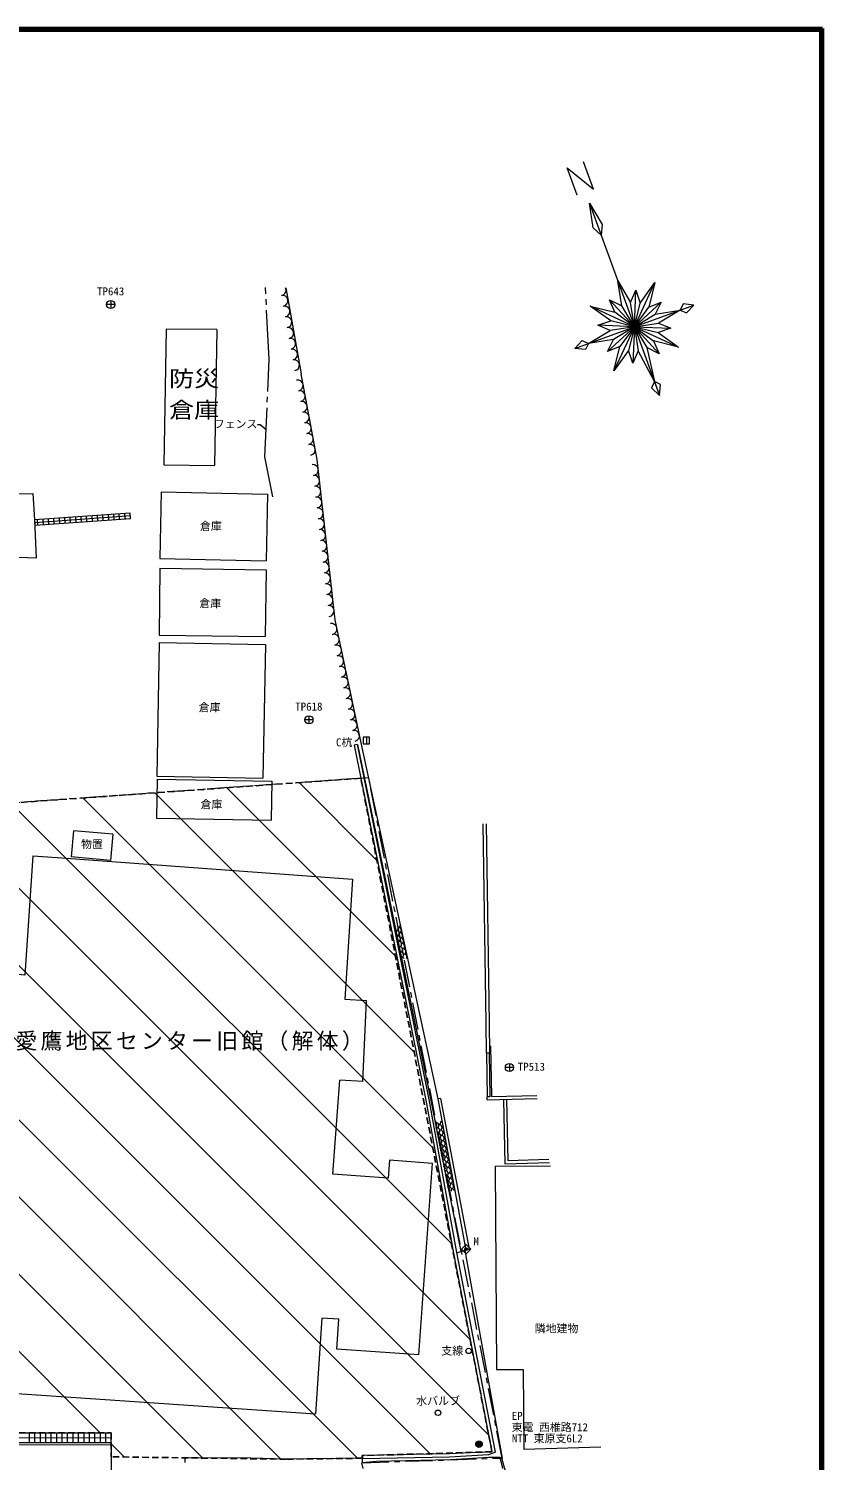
# Model space of a CAD drawing. Units: millimetres on the paper, enlarged 2500 times. Extents: x -975367 to 63506033, y -670455 to 136204899.
# Drawn here: x 611845 to 975367, y 14462 to 670455 of the extents above; entities that cross this region are included whole.
import ezdxf
from ezdxf.enums import TextEntityAlignment as Align

# ---------------------------------------------------------------- set-up
doc = ezdxf.new("R2010")
doc.units = ezdxf.units.MM
doc.header["$LTSCALE"] = 2500
doc.header["$PDMODE"] = 32
doc.header["$PDSIZE"] = 1250
for name, pattern in [('CHAIN1', [8, 5, -1, 1, -1]), ('CHAIN2', [12, 9, -1, 1, -1]), ('DASHED1', [1.8, 1.2, -0.6])]:
    doc.linetypes.add(name, pattern=pattern)
for name, color, linetype, lineweight in [('1-0_30', 4, 'Continuous', 9), ('1-1_29', 4, 'Continuous', 9), ('1-4_36', 4, 'Continuous', 9), ('1-6_38', 4, 'Continuous', 9), ('1-B_43', 2, 'CHAIN1', 18), ('1-C_45', 3, 'Continuous', 18), ('F-0', 7, 'Continuous', 50)]:
    doc.layers.add(name, color=color, linetype=linetype, lineweight=lineweight)
doc.styles.add('ＭＳ ゴシック', font='')
doc.styles.get('ＭＳ ゴシック').set_extended_font_data('MS Gothic')

msp = doc.modelspace()

# ---------------------------------------------------------------- linework, layer by layer
at = {"layer": '1-0_30'}
for p, q in [((870587, 596915), (866007, 609500)), ((870364, 579255), (868644, 590506)), ((868644, 590506), (900708, 502410)), ((883467, 543415), (881623, 554848)), ((881623, 554848), (887559, 544904)), ((889257, 533873), (898690, 554103)), ((891910, 544714), (898690, 554103)), ((898690, 554103), (895856, 542874)), ((877947, 546216), (883467, 543415)), ((880256, 540473), (877947, 546216)), ((889257, 533873), (877947, 546216)), ((887559, 544904), (889987, 550598)), ((889257, 533873), (887559, 544904)), ((889257, 533873), (889987, 550598)), ((889257, 533873), (901600, 545183)), ((889257, 533873), (891910, 544714)), ((889987, 550598), (891910, 544714)), ((895856, 542874), (901600, 545183)), ((901600, 545183), (898798, 539663)), ((861989, 523948), (916525, 543798)), ((878416, 536526), (869027, 543307)), ((869027, 543307), (880256, 540473)), ((889257, 533873), (869027, 543307)), ((889257, 533873), (880256, 540473)), ((889257, 533873), (883467, 543415)), ((889257, 533873), (895856, 542874)), ((889257, 533873), (898798, 539663)), ((898798, 539663), (910232, 541508)), ((910232, 541508), (900288, 535571)), ((913093, 540173), (916525, 543798)), ((697985, 532555), (696928, 470224)), ((868282, 526239), (878226, 532175)), ((872532, 534603), (878416, 536526)), ((878226, 532175), (872532, 534603)), ((889257, 533873), (872532, 534603)), ((889257, 533873), (876914, 522563)), ((889257, 533873), (878226, 532175)), ((889257, 533873), (878416, 536526)), ((889257, 533873), (879715, 528083)), ((889257, 533873), (879823, 513643)), ((889257, 533873), (882657, 524873)), ((889257, 533873), (886604, 523032)), ((889257, 533873), (888527, 517148)), ((889257, 533873), (900288, 535571)), ((889257, 533873), (895047, 524332)), ((889257, 533873), (900567, 521530)), ((889257, 533873), (898257, 527274)), ((889257, 533873), (909487, 524440)), ((889257, 533873), (900098, 531220)), ((889257, 533873), (905982, 533143)), ((889257, 533873), (890955, 522842)), ((905982, 533143), (900098, 531220)), ((900288, 535571), (905982, 533143)), ((879715, 528083), (868282, 526239)), ((876914, 522563), (879715, 528083)), ((882657, 524873), (876914, 522563)), ((879823, 513643), (882657, 524873)), ((898100, 527389), (900567, 521530)), ((909487, 524440), (898100, 527389)), ((900098, 531220), (909487, 524440)), ((886604, 523032), (879823, 513643)), ((888527, 517148), (886604, 523032)), ((890955, 522842), (888527, 517148)), ((898418, 508703), (890955, 522842)), ((895047, 524332), (898418, 508703)), ((900567, 521530), (895047, 524332)), ((744011, 473103), (736608, 512253)), ((900708, 502410), (901279, 507369)), ((673805, 470616), (696928, 470224)), ((672608, 458168), (721198, 457183)), ((721198, 457183), (720578, 426635)), ((658328, 448497), (614619, 445338)), ((658422, 447200), (614712, 444042)), ((626100, 443561), (625912, 446154)), ((628593, 443741), (628406, 446334)), ((631087, 443921), (630899, 446515)), ((633580, 444102), (633393, 446695)), ((636074, 444282), (635886, 446875)), ((638567, 444462), (638380, 447055)), ((641061, 444642), (640873, 447235)), ((643554, 444822), (643367, 447415)), ((646048, 445002), (645860, 447596)), ((648541, 445183), (648354, 447776)), ((651035, 445363), (650847, 447956)), ((653528, 445543), (653341, 448136)), ((656022, 445723), (655834, 448316)), ((658515, 445903), (658328, 448497)), ((614806, 442745), (614619, 445338)), ((616126, 442840), (615938, 445434)), ((618619, 443021), (618432, 445614)), ((621113, 443201), (620925, 445794)), ((623606, 443381), (623419, 445974)), ((671988, 427620), (720578, 426635)), ((671995, 423183), (720591, 422559)), ((720591, 422559), (720198, 391954)), ((671602, 392578), (720198, 391954)), ((671684, 389246), (720276, 388332)), ((720276, 388332), (719124, 327098)), ((762514, 342425), (760946, 342109)), ((762514, 342425), (796069, 179348)), ((799425, 180137), (764101, 343153)), ((670533, 328012), (719124, 327098)), ((670640, 326586), (723232, 325683)), ((723232, 325683), (722925, 307778)), ((670333, 308680), (722925, 307778)), ((632434, 302971), (631332, 291022)), ((821389, 306128), (822758, 214854)), ((650379, 301315), (649277, 289366)), ((613826, 291382), (624853, 290628)), ((649277, 289366), (631332, 291022)), ((823399, 204165), (822858, 204155)), ((822809, 201117), (821609, 201100)), ((821609, 201100), (821883, 181024)), ((822809, 201117), (823083, 181040)), ((796069, 179348), (809747, 110084)), ((812243, 110829), (799425, 180137)), ((800411, 180236), (799441, 180050)), ((800411, 180236), (813651, 111194)), ((823083, 181040), (821883, 181024)), ((821916, 179679), (821883, 181024)), ((821916, 179679), (844686, 180250)), ((850104, 152262), (831305, 151778)), ((812243, 110829), (808036, 109573)), ((811566, 110636), (828705, 15541)), ((596153, 45825), (743171, 35739)), ((283444, 26970), (649699, 27077)), ((612200, 22666), (612199, 27066)), ((614700, 22667), (614699, 27067)), ((617200, 22668), (617199, 27068)), ((619700, 22668), (619699, 27068)), ((622200, 22669), (622199, 27069)), ((624700, 22670), (624699, 27070)), ((627200, 22671), (627199, 27071)), ((629700, 22671), (629699, 27071)), ((632200, 22672), (632199, 27072)), ((634700, 22673), (634699, 27073)), ((637200, 22674), (637199, 27074)), ((639700, 22674), (639699, 27074)), ((642200, 22675), (642199, 27075)), ((644700, 22676), (644699, 27076)), ((647200, 22677), (647199, 27077)), ((649700, 22677), (649699, 27077)), ((283436, 22570), (649700, 22677)), ((283440, 24770), (649699, 24877)), ((683500, 13528), (683511, 15628)), ((713534, 15475), (683511, 15628)), ((729869, 15011), (713534, 15475)), ((764679, 15443), (729869, 15011)), ((827689, 15725), (828907, 10721))]:
    msp.add_line(p, q, dxfattribs=at)
for points in [[(863036, 594166), (858456, 606751), (870587, 596915)], [(868644, 590506), (874559, 580782), (873988, 575824), (870364, 579255)], [(916525, 543798), (911566, 544369), (910232, 541508), (913093, 540173)], [(901279, 507369), (898418, 508703), (897084, 505842), (900708, 502410)], [(720611, 486564), (717887, 488860), (716633, 488860)], [(760946, 342109), (793712, 179565), (806441, 109393), (824041, 18413)], [(825704, 18240), (808014, 109687), (795284, 179866), (762514, 342425)], [(819889, 306106), (821258, 214835), (821386, 201103), (822886, 201117)], [(829319, 179865), (829934, 150342), (850451, 150870)], [(752925, 65416), (753863, 79084), (746181, 79611), (743171, 35739)], [(824041, 18413), (804534, 17398), (764656, 16630)], [(764706, 13343), (764683, 15231), (764656, 16630)]]:
    msp.add_lwpolyline(points, dxfattribs=at)
msp.add_lwpolyline([(861989, 523948), (865421, 527573), (868282, 526239), (866948, 523378)], close=True, dxfattribs=at)
for centre, radius, start, end in [((727246, 550697), 2500, 280.06393, 22.19536), ((728120, 545774), 2500, 280.06393, 100.06393), ((728994, 540851), 2500, 280.06393, 100.06393), ((729868, 535928), 2500, 280.06393, 100.06393), ((730741, 531005), 2500, 280.06393, 100.06393), ((731615, 526082), 2500, 280.06393, 100.06393), ((732489, 521159), 2500, 280.06393, 100.06393), ((733362, 516236), 2500, 280.06393, 100.06393), ((735056, 507006), 2500, 280.70766, 100.70766), ((735985, 502093), 2500, 280.70766, 100.70766), ((736914, 497180), 2500, 280.70766, 100.70766), ((737843, 492267), 2500, 280.70766, 100.70766), ((738772, 487354), 2500, 280.70766, 100.70766), ((739701, 482441), 2500, 280.70766, 100.70766), ((740630, 477528), 2500, 280.70766, 100.70766), ((742038, 468256), 2500, 276.38267, 96.38267), ((742594, 463287), 2500, 276.38267, 96.38267), ((743150, 458318), 2500, 276.38267, 96.38267), ((743705, 453349), 2500, 276.38267, 96.38267), ((744261, 448380), 2500, 276.38267, 96.38267), ((744817, 443411), 2500, 276.38267, 96.38267), ((745373, 438442), 2500, 276.38267, 96.38267), ((745929, 433473), 2500, 276.38267, 96.38267), ((746485, 428504), 2500, 276.38267, 96.38267), ((747040, 423535), 2500, 276.38267, 96.38267), ((747596, 418566), 2500, 276.38267, 96.38267), ((748152, 413597), 2500, 276.38267, 96.38267), ((748708, 408628), 2500, 276.38267, 96.38267), ((749264, 403659), 2500, 276.38267, 96.38267), ((750565, 395376), 2500, 281.87469, 101.87469), ((751594, 390483), 2500, 281.87469, 101.87469), ((752623, 385590), 2500, 281.87469, 101.87469), ((753652, 380697), 2500, 281.87469, 101.87469), ((754680, 375804), 2500, 281.87469, 101.87469), ((755709, 370911), 2500, 281.87469, 101.87469), ((756738, 366018), 2500, 281.87469, 101.87469), ((757767, 361125), 2500, 281.87469, 101.87469), ((758796, 356232), 2500, 281.87469, 101.87469), ((759825, 351339), 2500, 281.87469, 101.87469), ((760854, 346446), 2500, 281.87469, 101.87469), ((778883, 256844), 1250, 358.05961, 25.19429), ((779855, 258320), 1250, 281.62694, 49.6901), ((780359, 255871), 1250, 281.62694, 101.62694), ((780828, 259796), 1250, 281.62694, 354.62877), ((781332, 257348), 1250, 281.62694, 101.62694), ((781835, 254899), 1250, 281.62694, 101.62694), ((782304, 258824), 1250, 281.62694, 285.37926), ((782808, 256375), 1250, 97.87205, 101.62694), ((779387, 254395), 1250, 358.05967, 25.19423), ((780863, 253423), 1250, 281.62694, 101.62694), ((779891, 251946), 1250, 358.05972, 25.19418), ((781367, 250974), 1250, 281.62694, 101.62694), ((780394, 249498), 1250, 358.05978, 25.19412), ((781871, 248525), 1250, 281.62694, 101.62694), ((782339, 252450), 1250, 281.62694, 101.62694), ((782843, 250002), 1250, 281.62694, 101.62694), ((782808, 256375), 1250, 281.62694, 286.58122), ((783312, 253927), 1250, 96.66817, 101.62694), ((783312, 253927), 1250, 281.62694, 287.7851), ((783816, 251478), 1250, 95.46182, 101.62694), ((784319, 249029), 1250, 94.25246, 101.62694), ((783816, 251478), 1250, 281.62694, 288.99144), ((780898, 247049), 1250, 358.05984, 25.19407), ((782375, 246077), 1250, 281.62694, 101.62694), ((781402, 244600), 1250, 358.05989, 25.19401), ((782878, 243628), 1250, 34.28572, 101.62694), ((783347, 247553), 1250, 281.62694, 101.62694), ((783851, 245104), 1250, 326.44561, 101.62694), ((784319, 249029), 1250, 281.62694, 290.20081), ((784823, 246581), 1250, 93.0395, 101.62694), ((784823, 246581), 1250, 281.62694, 291.41376), ((785327, 244132), 1250, 91.82238, 101.62694), ((797008, 168943), 1250, 342.30968, 17.10474), ((797992, 170412), 1250, 281.17056, 306.45873), ((798476, 167959), 1250, 281.17056, 101.17056), ((797492, 166490), 1250, 342.31005, 40.03124), ((798961, 165506), 1250, 281.17056, 101.17056), ((797977, 164038), 1250, 342.31041, 40.03087), ((799445, 163054), 1250, 281.17056, 101.17056), ((799461, 169427), 1250, 281.17056, 15.09217), ((799945, 166975), 1250, 281.17056, 101.17056), ((800429, 164522), 1250, 281.17056, 101.17056), ((800445, 170896), 1250, 281.17056, 301.49868), ((800929, 168443), 1250, 69.25204, 101.17056), ((800929, 168443), 1250, 281.17056, 311.70377), ((801413, 165991), 1250, 70.85854, 101.17056), ((801413, 165991), 1250, 281.17056, 310.09727), ((801898, 163538), 1250, 72.43983, 101.17056), ((798461, 161585), 1250, 342.31078, 40.03051), ((799929, 160601), 1250, 281.17056, 101.17056), ((798945, 159132), 1250, 342.31115, 40.03014), ((800414, 158148), 1250, 281.17056, 101.17056), ((799429, 156680), 1250, 342.31152, 40.02977), ((800913, 162069), 1250, 281.17056, 101.17056), ((801398, 159617), 1250, 281.17056, 101.17056), ((801882, 157164), 1250, 281.17056, 101.17056), ((801898, 163538), 1250, 281.17056, 308.51599), ((802382, 161085), 1250, 73.99819, 101.17056), ((802382, 161085), 1250, 281.17056, 306.95762), ((802866, 158633), 1250, 75.53572, 101.17056), ((802866, 158633), 1250, 281.17056, 305.4201), ((800898, 155696), 1250, 281.17056, 101.17056), ((799914, 154227), 1250, 342.31189, 40.0294), ((801382, 153243), 1250, 281.17056, 101.17056), ((800398, 151775), 1250, 342.31226, 40.02903), ((801867, 150790), 1250, 281.17056, 101.17056), ((802366, 154712), 1250, 281.17056, 101.17056), ((802851, 152259), 1250, 281.17056, 101.17056), ((803335, 149806), 1250, 281.17056, 101.17056), ((803351, 156180), 1250, 77.05429, 101.17056), ((803351, 156180), 1250, 281.17056, 303.90153), ((803835, 153727), 1250, 78.55561, 101.17056), ((803835, 153727), 1250, 281.17056, 302.4002), ((804319, 151275), 1250, 80.04126, 101.17056), ((800882, 149322), 1250, 342.31262, 40.02866), ((802351, 148338), 1250, 281.17056, 101.17056), ((801367, 146869), 1250, 342.31299, 40.0283), ((802835, 145885), 1250, 281.17056, 101.17056), ((801851, 144417), 1250, 342.31336, 40.02793), ((803320, 143433), 1250, 281.17056, 101.17056), ((803819, 147354), 1250, 281.17056, 101.17056), ((804304, 144901), 1250, 281.17056, 101.17056), ((804319, 151275), 1250, 281.17056, 300.91455), ((804804, 148822), 1250, 81.51269, 101.17056), ((804804, 148822), 1250, 281.17056, 299.44312), ((805288, 146369), 1250, 82.97125, 101.17056), ((805288, 146369), 1250, 281.17056, 297.98457), ((805772, 143917), 1250, 84.41818, 101.17056), ((802335, 141964), 1250, 342.31373, 40.02756), ((803804, 140980), 1250, 281.17056, 101.17056), ((802820, 139511), 1250, 342.3141, 40.02719), ((804288, 138527), 1250, 322.35062, 101.17056), ((803304, 137059), 1250, 27.9134, 40.02682), ((804788, 142448), 1250, 281.17056, 101.17056), ((805272, 139996), 1250, 281.17056, 101.17056), ((805757, 137543), 1250, 20.97308, 101.17056), ((805772, 143917), 1250, 281.17056, 296.53764), ((806257, 141464), 1250, 85.85466, 101.17056), ((806257, 141464), 1250, 281.17056, 295.10115), ((806741, 139012), 1250, 87.28181, 101.17056)]:
    msp.add_arc(centre, radius, start, end, dxfattribs=at)
at = {"layer": '1-1_29'}
for p, q in [((764831, 188123), (766602, 225184)), ((751097, 145542), (754338, 188624)), ((764831, 188123), (754338, 188624)), ((790553, 62835), (796834, 150542)), ((825571, 149319), (850828, 149361)), ((649700, 21620), (649643, -161490)), ((873871, 20467), (838605, 19470))]:
    msp.add_line(p, q, dxfattribs=at)
for points in [[(624853, 290628), (760199, 280698), (756649, 225828), (766602, 225184)], [(796834, 150542), (777069, 151958), (776479, 143725), (751097, 145542)], [(825571, 149319), (826131, 56063), (838385, 56136), (838605, 19470)]]:
    msp.add_lwpolyline(points, dxfattribs=at)
for centre, radius in [((813395, 64600), 1250), ((799349, 36284), 1250), ((818108, 21827), 1500), ((818108, 21827), 1200), ((818108, 21827), 900), ((818108, 21827), 600), ((818108, 21827), 300), ((818108, 21827), 50)]:
    msp.add_circle(centre, radius, dxfattribs=at)
msp.add_point((818108, 21827), dxfattribs=at)
at = {"layer": '1-4_36'}
for p, q in [((729618, 551640), (736608, 512253)), ((649423, 545908), (649423, 542158)), ((651298, 544033), (647548, 544033)), ((672608, 458168), (671988, 427620)), ((658515, 445903), (614806, 442745)), ((671995, 423183), (671602, 392578)), ((671684, 389246), (670533, 328012)), ((740205, 355649), (740205, 351899)), ((742080, 353774), (738330, 353774)), ((670640, 326586), (670333, 308680)), ((650379, 301315), (632434, 302971)), ((822758, 214854), (822886, 201117)), ((833924, 194466), (830174, 194466)), ((832049, 196341), (832049, 192591)), ((830719, 179900), (831305, 151778)), ((813651, 111194), (812243, 110829)), ((790553, 62835), (752925, 65416)), ((828422, 15592), (837220, -16372))]:
    msp.add_line(p, q, dxfattribs=at)
at = {"layer": '1-4_36', "linetype": 'CHAIN2'}
msp.add_lwpolyline([(723671, 456006), (720079, 474285), (722017, 518976), (720290, 551893)], dxfattribs=at)
at = {"layer": '1-4_36'}
for points in [[(697985, 532555), (674858, 532740), (673805, 470616)], [(764101, 343153), (752236, 399581), (744011, 473103)], [(219932, 443593), (558995, 445715), (594080, 445846), (594193, 452435), (594160, 457327), (613742, 457533), (614451, 445357), (615365, 427769), (595405, 428530)], [(613826, 291382), (610097, 236830), (600824, 237705), (597926, 199663)], [(823399, 204165), (823828, 181128), (844545, 181647)], [(649700, 21620), (275459, 21368), (275402, -161373)], [(825704, 18240), (822436, 16928), (804583, 15999), (764683, 15231)], [(828705, 15541), (827689, 15725), (822650, 15813), (805192, 14709), (771054, 13899), (764706, 13343)]]:
    msp.add_lwpolyline(points, dxfattribs=at)
for centre in [(649423, 544033), (740205, 353774), (832049, 194466)]:
    msp.add_circle(centre, 1875, dxfattribs=at)
at = {"layer": '1-6_38'}
msp.add_line((766517, 345788), (766517, 342788), dxfattribs=at)
for points in [[(768017, 342788), (768017, 345788), (765017, 345788), (765017, 342788)], [(812200, 109119), (814321, 111240), (812200, 113362), (810078, 111240)]]:
    msp.add_lwpolyline(points, close=True, dxfattribs=at)
msp.add_point((812200, 111240), dxfattribs=at)
at = {"layer": '1-B_43', "color": 3}
msp.add_lwpolyline([(288382, -387827), (815149, -387129), (815111, -385783), (817088, -385618), (781375, -46998), (764380, 13339), (828705, 15541), (767607, 327255), (549690, 311771), (518242, 300411), (469222, 294930), (337179, 294930)], dxfattribs=at)
at = {"layer": '1-C_45'}
for p, q in [((702665, 322640), (779862, 245443)), ((735674, 324986), (771320, 289340)), ((603635, 315604), (805489, 113750)), ((636645, 317949), (796947, 157647)), ((669655, 320295), (788404, 201545)), ((540189, 308339), (822574, 25955)), ((570625, 313258), (814031, 69852)), ((481513, 296304), (762403, 15414)), ((513313, 299860), (795613, 17560)), ((376822, 294930), (644676, 27076)), ((412177, 294930), (691587, 15520)), ((447532, 294930), (727419, 15043)), ((649699, 22053), (655754, 15997))]:
    msp.add_line(p, q, dxfattribs=at)
at = {"layer": '1-C_45', "color": 6, "linetype": 'DASHED1', "lineweight": 25}
msp.add_line((649699, 27077), (649699, 16078), dxfattribs=at)
for points in [[(824041, 18413), (763992, 326998), (549690, 311771)], [(549690, 311771), (518242, 300411), (469222, 294930), (337178, 294930), (337037, 230449), (195652, 230671), (188447, 86714), (193379, 86875), (193447, 86025), (273318, 86034), (273445, 85604), (280656, 85553), (280694, 80174), (280373, 28372), (283447, 28336), (283444, 26970), (649699, 27077)], [(824041, 18413), (764656, 16630), (764679, 15443), (729869, 15011), (649693, 16078)]]:
    msp.add_lwpolyline(points, dxfattribs=at)
at = {"layer": 'F-0', "color": 5}
for p, q in [((-975367, 670455), (975367, 670455)), ((-974662, 669750), (974662, 669750)), ((974662, 669750), (974662, -669750)), ((975367, 670455), (975367, -670455))]:
    msp.add_line(p, q, dxfattribs=at)

# ---------------------------------------------------------------- texts
at = {"layer": '1-0_30', "style": 'ＭＳ ゴシック'}
for s, p in [('フェンス', (696633, 486360)), ('倉庫', (690287, 439553)), ('倉庫', (690033, 404237)), ('倉庫', (689716, 356470)), ('倉庫', (690560, 312053)), ('物置', (635832, 293825))]:
    msp.add_text(s, height=3666, dxfattribs=at).set_placement(p, align=Align.BOTTOM_LEFT)
at = {"layer": '1-1_29', "style": 'ＭＳ ゴシック'}
for s, p in [('隣地建物', (843637, 71955)), ('支線', (800867, 61755)), ('水バルブ', (789349, 38784)), ('EP', (833116, 31922)), ('東電 西椎路712', (833051, 26702)), ('NTT 東原支6L2', (833171, 21597))]:
    msp.add_text(s, height=3666, dxfattribs=at).set_placement(p, align=Align.BOTTOM_LEFT)
at = {"layer": '1-4_36', "style": 'ＭＳ ゴシック'}
for s, p in [('TP643', (643173, 547158)), ('TP618', (733955, 356899)), ('TP513', (835859, 191907))]:
    msp.add_text(s, height=3666, dxfattribs=at).set_placement(p, align=Align.BOTTOM_LEFT)
at = {"layer": '1-6_38', "style": 'ＭＳ ゴシック'}
for s, p in [('C杭', (752596, 340505)), ('M', (815567, 111849))]:
    msp.add_text(s, height=3666, dxfattribs=at).set_placement(p, align=Align.BOTTOM_LEFT)
at = {"layer": '1-B_43', "style": 'ＭＳ ゴシック', "width": 1.15}
for s, p in [('防災', (676142, 504220)), ('倉庫', (676142, 489886))]:
    msp.add_text(s, height=7331, dxfattribs=at).set_placement(p, align=Align.BOTTOM_LEFT)
at = {"layer": '1-B_43', "insert": (605801, 202066), "char_height": 7331, "attachment_point": 7, "style": 'ＭＳ ゴシック'}
msp.add_mtext('\\T1.15;愛鷹地区センター旧館（解体）', dxfattribs=at)

doc.saveas('drawing.dxf')
